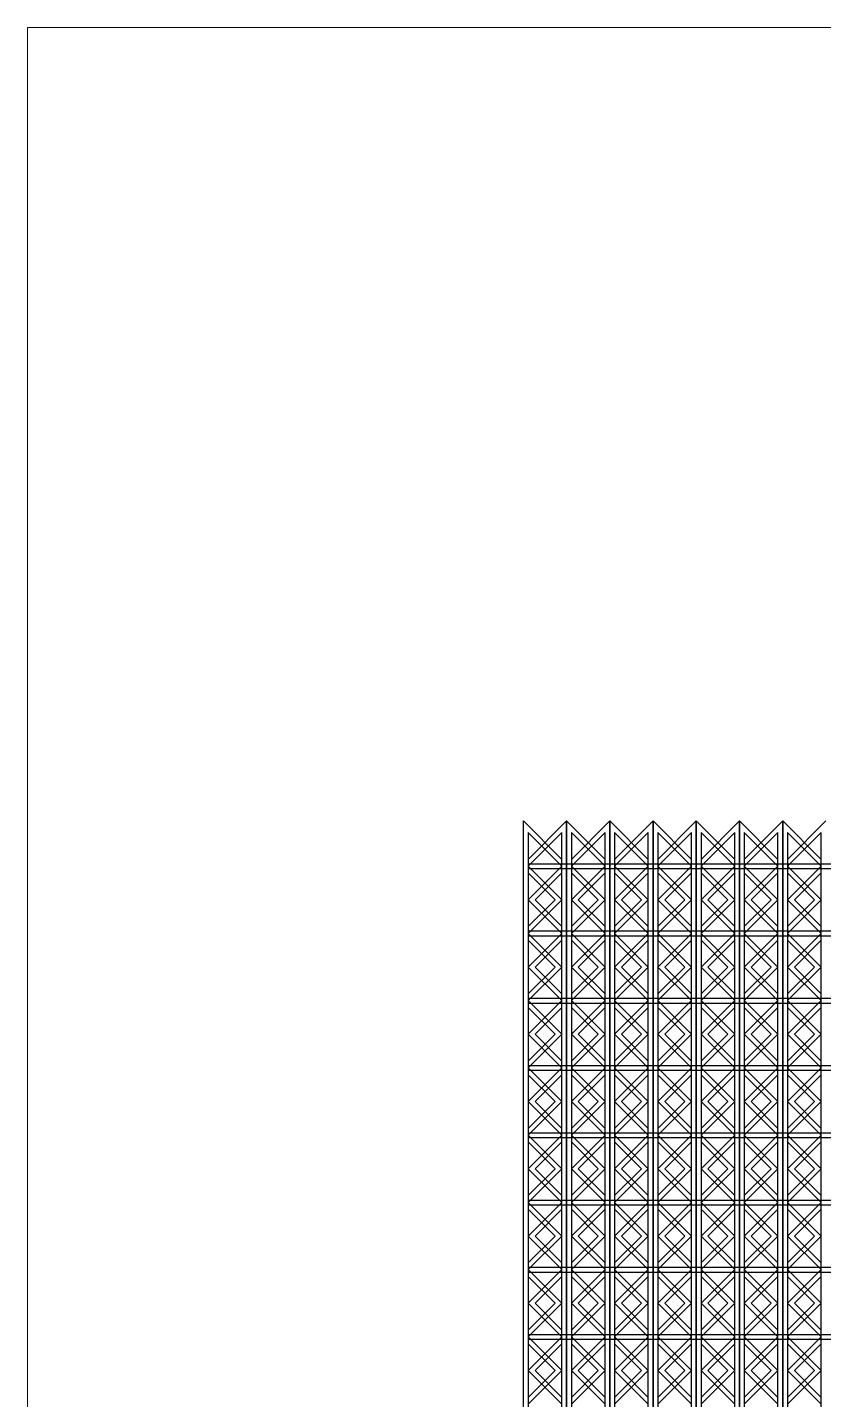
# Model space of a CAD drawing. Header units: millimetres. Extents: x 4404 to 35754, y 4815 to 12820.
# Drawn here: x 4404 to 4818, y 7310 to 8024 of the extents above; entities that cross this region are included whole.
import ezdxf

# ---------------------------------------------------------------- set-up
doc = ezdxf.new("R2010")
doc.units = ezdxf.units.MM
doc.layers.add('3d', color=220, linetype='Continuous')
doc.layers.add('naming', color=102, linetype='Continuous', lineweight=20)

msp = doc.modelspace()

# ---------------------------------------------------------------- linework, layer by layer
at = {"layer": '3d'}
for p, q in [((4661.8, 6654.49), (4661.8, 7611.56)), ((4664.3, 7605.53), (4664.3, 6660.53)), ((4681.8, 6660.47), (4681.8, 7605.53)), ((4684.3, 7611.56), (4684.3, 6654.49)), ((4684.3, 6654.49), (4684.3, 7611.56)), ((4686.8, 7605.53), (4686.8, 6660.53)), ((4704.3, 6660.47), (4704.3, 7605.53)), ((4706.8, 7611.56), (4706.8, 6654.49)), ((4706.8, 6654.49), (4706.8, 7611.56)), ((4709.3, 7605.53), (4709.3, 6660.53)), ((4726.8, 6660.47), (4726.8, 7605.53)), ((4729.3, 7611.56), (4729.3, 6654.49)), ((4729.3, 6654.49), (4729.3, 7611.56)), ((4731.8, 7605.53), (4731.8, 6660.53)), ((4749.3, 6660.47), (4749.3, 7605.53)), ((4751.8, 7611.56), (4751.8, 6654.49)), ((4751.8, 6654.49), (4751.8, 7611.56)), ((4754.3, 7605.53), (4754.3, 6660.53)), ((4771.8, 6660.47), (4771.8, 7605.53)), ((4774.3, 7611.56), (4774.3, 6654.49)), ((4774.3, 6654.49), (4774.3, 7611.56)), ((4776.8, 7605.53), (4776.8, 6660.53)), ((4794.3, 6660.47), (4794.3, 7605.53)), ((4796.8, 7611.56), (4796.8, 6654.49)), ((4796.8, 6654.49), (4796.8, 7611.56)), ((4799.3, 7605.53), (4799.3, 6660.53)), ((4816.8, 6660.47), (4816.8, 7605.53)), ((4664.3, 7589.27), (5764.3, 7589.27)), ((4664.3, 7586.77), (5764.3, 7586.77)), ((4664.3, 7554.27), (5764.3, 7554.27)), ((4664.3, 7551.77), (5764.3, 7551.77)), ((4664.3, 7519.27), (5764.3, 7519.27)), ((4664.3, 7519.27), (5764.3, 7519.27)), ((4664.3, 7516.77), (5764.3, 7516.77)), ((4664.3, 7484.27), (5764.3, 7484.27)), ((4664.3, 7484.27), (5764.3, 7484.27)), ((4664.3, 7481.77), (5764.3, 7481.77)), ((4664.3, 7449.27), (5764.3, 7449.27)), ((4664.3, 7449.27), (5764.3, 7449.27)), ((4664.3, 7446.77), (5764.3, 7446.77)), ((4664.3, 7446.77), (5764.3, 7446.77)), ((4664.3, 7414.27), (5764.3, 7414.27)), ((4664.3, 7411.77), (5764.3, 7411.77)), ((4664.3, 7379.27), (5764.3, 7379.27)), ((4664.3, 7376.77), (5764.3, 7376.77)), ((4664.3, 7344.27), (5764.3, 7344.27)), ((4664.3, 7341.77), (5764.3, 7341.77))]:
    msp.add_line(p, q, dxfattribs=at)
for points in [[(4661.8, 7611.56), (4681.8, 7591.56)], [(4684.3, 7611.56), (4664.3, 7591.56)], [(4664.3, 7605.53), (4681.8, 7588.03), (4664.3, 7570.53), (4681.8, 7553.03), (4664.3, 7535.53), (4681.8, 7518.03), (4664.3, 7500.53), (4681.8, 7483.03), (4664.3, 7465.53), (4681.8, 7448.03), (4664.3, 7430.53), (4681.8, 7413.03), (4664.3, 7395.53), (4681.8, 7378.03), (4664.3, 7360.53), (4681.8, 7343.03), (4664.3, 7325.53), (4681.8, 7308.03)], [(4681.8, 7605.53), (4664.3, 7588.03), (4681.8, 7570.53), (4664.3, 7553.03), (4681.8, 7535.53), (4664.3, 7518.03), (4681.8, 7500.53), (4664.3, 7483.03), (4681.8, 7465.53), (4664.3, 7448.03), (4681.8, 7430.53), (4664.3, 7413.03), (4681.8, 7395.53), (4664.3, 7378.03), (4681.8, 7360.53), (4664.3, 7343.03), (4681.8, 7325.53), (4664.3, 7308.03)], [(4684.3, 7611.56), (4704.3, 7591.56)], [(4706.8, 7611.56), (4686.8, 7591.56)], [(4686.8, 7605.53), (4704.3, 7588.03), (4686.8, 7570.53), (4704.3, 7553.03), (4686.8, 7535.53), (4704.3, 7518.03), (4686.8, 7500.53), (4704.3, 7483.03), (4686.8, 7465.53), (4704.3, 7448.03), (4686.8, 7430.53), (4704.3, 7413.03), (4686.8, 7395.53), (4704.3, 7378.03), (4686.8, 7360.53), (4704.3, 7343.03), (4686.8, 7325.53), (4704.3, 7308.03)], [(4704.3, 7605.53), (4686.8, 7588.03), (4704.3, 7570.53), (4686.8, 7553.03), (4704.3, 7535.53), (4686.8, 7518.03), (4704.3, 7500.53), (4686.8, 7483.03), (4704.3, 7465.53), (4686.8, 7448.03), (4704.3, 7430.53), (4686.8, 7413.03), (4704.3, 7395.53), (4686.8, 7378.03), (4704.3, 7360.53), (4686.8, 7343.03), (4704.3, 7325.53), (4686.8, 7308.03)], [(4706.8, 7611.56), (4726.8, 7591.56)], [(4729.3, 7611.56), (4709.3, 7591.56)], [(4709.3, 7605.53), (4726.8, 7588.03), (4709.3, 7570.53), (4726.8, 7553.03), (4709.3, 7535.53), (4726.8, 7518.03), (4709.3, 7500.53), (4726.8, 7483.03), (4709.3, 7465.53), (4726.8, 7448.03), (4709.3, 7430.53), (4726.8, 7413.03), (4709.3, 7395.53), (4726.8, 7378.03), (4709.3, 7360.53), (4726.8, 7343.03), (4709.3, 7325.53), (4726.8, 7308.03)], [(4726.8, 7605.53), (4709.3, 7588.03), (4726.8, 7570.53), (4709.3, 7553.03), (4726.8, 7535.53), (4709.3, 7518.03), (4726.8, 7500.53), (4709.3, 7483.03), (4726.8, 7465.53), (4709.3, 7448.03), (4726.8, 7430.53), (4709.3, 7413.03), (4726.8, 7395.53), (4709.3, 7378.03), (4726.8, 7360.53), (4709.3, 7343.03), (4726.8, 7325.53), (4709.3, 7308.03)], [(4729.3, 7611.56), (4749.3, 7591.56)], [(4751.8, 7611.56), (4731.8, 7591.56)], [(4731.8, 7605.53), (4749.3, 7588.03), (4731.8, 7570.53), (4749.3, 7553.03), (4731.8, 7535.53), (4749.3, 7518.03), (4731.8, 7500.53), (4749.3, 7483.03), (4731.8, 7465.53), (4749.3, 7448.03), (4731.8, 7430.53), (4749.3, 7413.03), (4731.8, 7395.53), (4749.3, 7378.03), (4731.8, 7360.53), (4749.3, 7343.03), (4731.8, 7325.53), (4749.3, 7308.03)], [(4749.3, 7605.53), (4731.8, 7588.03), (4749.3, 7570.53), (4731.8, 7553.03), (4749.3, 7535.53), (4731.8, 7518.03), (4749.3, 7500.53), (4731.8, 7483.03), (4749.3, 7465.53), (4731.8, 7448.03), (4749.3, 7430.53), (4731.8, 7413.03), (4749.3, 7395.53), (4731.8, 7378.03), (4749.3, 7360.53), (4731.8, 7343.03), (4749.3, 7325.53), (4731.8, 7308.03)], [(4751.8, 7611.56), (4771.8, 7591.56)], [(4774.3, 7611.56), (4754.3, 7591.56)], [(4754.3, 7605.53), (4771.8, 7588.03), (4754.3, 7570.53), (4771.8, 7553.03), (4754.3, 7535.53), (4771.8, 7518.03), (4754.3, 7500.53), (4771.8, 7483.03), (4754.3, 7465.53), (4771.8, 7448.03), (4754.3, 7430.53), (4771.8, 7413.03), (4754.3, 7395.53), (4771.8, 7378.03), (4754.3, 7360.53), (4771.8, 7343.03), (4754.3, 7325.53), (4771.8, 7308.03)], [(4771.8, 7605.53), (4754.3, 7588.03), (4771.8, 7570.53), (4754.3, 7553.03), (4771.8, 7535.53), (4754.3, 7518.03), (4771.8, 7500.53), (4754.3, 7483.03), (4771.8, 7465.53), (4754.3, 7448.03), (4771.8, 7430.53), (4754.3, 7413.03), (4771.8, 7395.53), (4754.3, 7378.03), (4771.8, 7360.53), (4754.3, 7343.03), (4771.8, 7325.53), (4754.3, 7308.03)], [(4774.3, 7611.56), (4794.3, 7591.56)], [(4796.8, 7611.56), (4776.8, 7591.56)], [(4776.8, 7605.53), (4794.3, 7588.03), (4776.8, 7570.53), (4794.3, 7553.03), (4776.8, 7535.53), (4794.3, 7518.03), (4776.8, 7500.53), (4794.3, 7483.03), (4776.8, 7465.53), (4794.3, 7448.03), (4776.8, 7430.53), (4794.3, 7413.03), (4776.8, 7395.53), (4794.3, 7378.03), (4776.8, 7360.53), (4794.3, 7343.03), (4776.8, 7325.53), (4794.3, 7308.03)], [(4794.3, 7605.53), (4776.8, 7588.03), (4794.3, 7570.53), (4776.8, 7553.03), (4794.3, 7535.53), (4776.8, 7518.03), (4794.3, 7500.53), (4776.8, 7483.03), (4794.3, 7465.53), (4776.8, 7448.03), (4794.3, 7430.53), (4776.8, 7413.03), (4794.3, 7395.53), (4776.8, 7378.03), (4794.3, 7360.53), (4776.8, 7343.03), (4794.3, 7325.53), (4776.8, 7308.03)], [(4796.8, 7611.56), (4816.8, 7591.56)], [(4819.3, 7611.56), (4799.3, 7591.56)], [(4799.3, 7605.53), (4816.8, 7588.03), (4799.3, 7570.53), (4816.8, 7553.03), (4799.3, 7535.53), (4816.8, 7518.03), (4799.3, 7500.53), (4816.8, 7483.03), (4799.3, 7465.53), (4816.8, 7448.03), (4799.3, 7430.53), (4816.8, 7413.03), (4799.3, 7395.53), (4816.8, 7378.03), (4799.3, 7360.53), (4816.8, 7343.03), (4799.3, 7325.53), (4816.8, 7308.03)], [(4816.8, 7605.53), (4799.3, 7588.03), (4816.8, 7570.53), (4799.3, 7553.03), (4816.8, 7535.53), (4799.3, 7518.03), (4816.8, 7500.53), (4799.3, 7483.03), (4816.8, 7465.53), (4799.3, 7448.03), (4816.8, 7430.53), (4799.3, 7413.03), (4816.8, 7395.53), (4799.3, 7378.03), (4816.8, 7360.53), (4799.3, 7343.03), (4816.8, 7325.53), (4799.3, 7308.03)], [(4664.3, 7584.49), (4678.26, 7570.53), (4664.3, 7556.56)], [(4681.8, 7584.49), (4667.84, 7570.53), (4681.8, 7556.56)], [(4686.8, 7584.49), (4700.76, 7570.53), (4686.8, 7556.56)], [(4704.3, 7584.49), (4690.34, 7570.53), (4704.3, 7556.56)], [(4709.3, 7584.49), (4723.26, 7570.53), (4709.3, 7556.56)], [(4726.8, 7584.49), (4712.84, 7570.53), (4726.8, 7556.56)], [(4731.8, 7584.49), (4745.76, 7570.53), (4731.8, 7556.56)], [(4749.3, 7584.49), (4735.34, 7570.53), (4749.3, 7556.56)], [(4754.3, 7584.49), (4768.26, 7570.53), (4754.3, 7556.56)], [(4771.8, 7584.49), (4757.84, 7570.53), (4771.8, 7556.56)], [(4776.8, 7584.49), (4790.76, 7570.53), (4776.8, 7556.56)], [(4794.3, 7584.49), (4780.34, 7570.53), (4794.3, 7556.56)], [(4799.3, 7584.49), (4813.26, 7570.53), (4799.3, 7556.56)], [(4816.8, 7584.49), (4802.84, 7570.53), (4816.8, 7556.56)], [(4664.3, 7549.49), (4678.26, 7535.53), (4664.3, 7521.56)], [(4681.8, 7549.49), (4667.84, 7535.53), (4681.8, 7521.56)], [(4686.8, 7549.49), (4700.76, 7535.53), (4686.8, 7521.56)], [(4704.3, 7549.49), (4690.34, 7535.53), (4704.3, 7521.56)], [(4709.3, 7549.49), (4723.26, 7535.53), (4709.3, 7521.56)], [(4726.8, 7549.49), (4712.84, 7535.53), (4726.8, 7521.56)], [(4731.8, 7549.49), (4745.76, 7535.53), (4731.8, 7521.56)], [(4749.3, 7549.49), (4735.34, 7535.53), (4749.3, 7521.56)], [(4754.3, 7549.49), (4768.26, 7535.53), (4754.3, 7521.56)], [(4771.8, 7549.49), (4757.84, 7535.53), (4771.8, 7521.56)], [(4776.8, 7549.49), (4790.76, 7535.53), (4776.8, 7521.56)], [(4794.3, 7549.49), (4780.34, 7535.53), (4794.3, 7521.56)], [(4799.3, 7549.49), (4813.26, 7535.53), (4799.3, 7521.56)], [(4816.8, 7549.49), (4802.84, 7535.53), (4816.8, 7521.56)], [(4664.3, 7514.49), (4678.26, 7500.53), (4664.3, 7486.56)], [(4681.8, 7514.49), (4667.84, 7500.53), (4681.8, 7486.56)], [(4686.8, 7514.49), (4700.76, 7500.53), (4686.8, 7486.56)], [(4704.3, 7514.49), (4690.34, 7500.53), (4704.3, 7486.56)], [(4709.3, 7514.49), (4723.26, 7500.53), (4709.3, 7486.56)], [(4726.8, 7514.49), (4712.84, 7500.53), (4726.8, 7486.56)], [(4731.8, 7514.49), (4745.76, 7500.53), (4731.8, 7486.56)], [(4749.3, 7514.49), (4735.34, 7500.53), (4749.3, 7486.56)], [(4754.3, 7514.49), (4768.26, 7500.53), (4754.3, 7486.56)], [(4771.8, 7514.49), (4757.84, 7500.53), (4771.8, 7486.56)], [(4776.8, 7514.49), (4790.76, 7500.53), (4776.8, 7486.56)], [(4794.3, 7514.49), (4780.34, 7500.53), (4794.3, 7486.56)], [(4799.3, 7514.49), (4813.26, 7500.53), (4799.3, 7486.56)], [(4816.8, 7514.49), (4802.84, 7500.53), (4816.8, 7486.56)], [(4664.3, 7479.49), (4678.26, 7465.53), (4664.3, 7451.56)], [(4681.8, 7479.49), (4667.84, 7465.53), (4681.8, 7451.56)], [(4686.8, 7479.49), (4700.76, 7465.53), (4686.8, 7451.56)], [(4704.3, 7479.49), (4690.34, 7465.53), (4704.3, 7451.56)], [(4709.3, 7479.49), (4723.26, 7465.53), (4709.3, 7451.56)], [(4726.8, 7479.49), (4712.84, 7465.53), (4726.8, 7451.56)], [(4731.8, 7479.49), (4745.76, 7465.53), (4731.8, 7451.56)], [(4749.3, 7479.49), (4735.34, 7465.53), (4749.3, 7451.56)], [(4754.3, 7479.49), (4768.26, 7465.53), (4754.3, 7451.56)], [(4771.8, 7479.49), (4757.84, 7465.53), (4771.8, 7451.56)], [(4776.8, 7479.49), (4790.76, 7465.53), (4776.8, 7451.56)], [(4794.3, 7479.49), (4780.34, 7465.53), (4794.3, 7451.56)], [(4799.3, 7479.49), (4813.26, 7465.53), (4799.3, 7451.56)], [(4816.8, 7479.49), (4802.84, 7465.53), (4816.8, 7451.56)], [(4664.3, 7444.49), (4678.26, 7430.53), (4664.3, 7416.56)], [(4681.8, 7444.49), (4667.84, 7430.53), (4681.8, 7416.56)], [(4686.8, 7444.49), (4700.76, 7430.53), (4686.8, 7416.56)], [(4704.3, 7444.49), (4690.34, 7430.53), (4704.3, 7416.56)], [(4709.3, 7444.49), (4723.26, 7430.53), (4709.3, 7416.56)], [(4726.8, 7444.49), (4712.84, 7430.53), (4726.8, 7416.56)], [(4731.8, 7444.49), (4745.76, 7430.53), (4731.8, 7416.56)], [(4749.3, 7444.49), (4735.34, 7430.53), (4749.3, 7416.56)], [(4754.3, 7444.49), (4768.26, 7430.53), (4754.3, 7416.56)], [(4771.8, 7444.49), (4757.84, 7430.53), (4771.8, 7416.56)], [(4776.8, 7444.49), (4790.76, 7430.53), (4776.8, 7416.56)], [(4794.3, 7444.49), (4780.34, 7430.53), (4794.3, 7416.56)], [(4799.3, 7444.49), (4813.26, 7430.53), (4799.3, 7416.56)], [(4816.8, 7444.49), (4802.84, 7430.53), (4816.8, 7416.56)], [(4664.3, 7409.49), (4678.26, 7395.53), (4664.3, 7381.56)], [(4681.8, 7409.49), (4667.84, 7395.53), (4681.8, 7381.56)], [(4686.8, 7409.49), (4700.76, 7395.53), (4686.8, 7381.56)], [(4704.3, 7409.49), (4690.34, 7395.53), (4704.3, 7381.56)], [(4709.3, 7409.49), (4723.26, 7395.53), (4709.3, 7381.56)], [(4726.8, 7409.49), (4712.84, 7395.53), (4726.8, 7381.56)], [(4731.8, 7409.49), (4745.76, 7395.53), (4731.8, 7381.56)], [(4749.3, 7409.49), (4735.34, 7395.53), (4749.3, 7381.56)], [(4754.3, 7409.49), (4768.26, 7395.53), (4754.3, 7381.56)], [(4771.8, 7409.49), (4757.84, 7395.53), (4771.8, 7381.56)], [(4776.8, 7409.49), (4790.76, 7395.53), (4776.8, 7381.56)], [(4794.3, 7409.49), (4780.34, 7395.53), (4794.3, 7381.56)], [(4799.3, 7409.49), (4813.26, 7395.53), (4799.3, 7381.56)], [(4816.8, 7409.49), (4802.84, 7395.53), (4816.8, 7381.56)], [(4664.3, 7374.49), (4678.26, 7360.53), (4664.3, 7346.56)], [(4681.8, 7374.49), (4667.84, 7360.53), (4681.8, 7346.56)], [(4686.8, 7374.49), (4700.76, 7360.53), (4686.8, 7346.56)], [(4704.3, 7374.49), (4690.34, 7360.53), (4704.3, 7346.56)], [(4709.3, 7374.49), (4723.26, 7360.53), (4709.3, 7346.56)], [(4726.8, 7374.49), (4712.84, 7360.53), (4726.8, 7346.56)], [(4731.8, 7374.49), (4745.76, 7360.53), (4731.8, 7346.56)], [(4749.3, 7374.49), (4735.34, 7360.53), (4749.3, 7346.56)], [(4754.3, 7374.49), (4768.26, 7360.53), (4754.3, 7346.56)], [(4771.8, 7374.49), (4757.84, 7360.53), (4771.8, 7346.56)], [(4776.8, 7374.49), (4790.76, 7360.53), (4776.8, 7346.56)], [(4794.3, 7374.49), (4780.34, 7360.53), (4794.3, 7346.56)], [(4799.3, 7374.49), (4813.26, 7360.53), (4799.3, 7346.56)], [(4816.8, 7374.49), (4802.84, 7360.53), (4816.8, 7346.56)], [(4664.3, 7339.49), (4678.26, 7325.53), (4664.3, 7311.56)], [(4681.8, 7339.49), (4667.84, 7325.53), (4681.8, 7311.56)], [(4686.8, 7339.49), (4700.76, 7325.53), (4686.8, 7311.56)], [(4704.3, 7339.49), (4690.34, 7325.53), (4704.3, 7311.56)], [(4709.3, 7339.49), (4723.26, 7325.53), (4709.3, 7311.56)], [(4726.8, 7339.49), (4712.84, 7325.53), (4726.8, 7311.56)], [(4731.8, 7339.49), (4745.76, 7325.53), (4731.8, 7311.56)], [(4749.3, 7339.49), (4735.34, 7325.53), (4749.3, 7311.56)], [(4754.3, 7339.49), (4768.26, 7325.53), (4754.3, 7311.56)], [(4771.8, 7339.49), (4757.84, 7325.53), (4771.8, 7311.56)], [(4776.8, 7339.49), (4790.76, 7325.53), (4776.8, 7311.56)], [(4794.3, 7339.49), (4780.34, 7325.53), (4794.3, 7311.56)], [(4799.3, 7339.49), (4813.26, 7325.53), (4799.3, 7311.56)], [(4816.8, 7339.49), (4802.84, 7325.53), (4816.8, 7311.56)]]:
    msp.add_lwpolyline(points, dxfattribs=at)
at = {"layer": 'naming'}
msp.add_lwpolyline([(4403.6, 8024.5), (6026.1, 8024.5), (6026.1, 4997.4), (4403.6, 4997.4)], close=True, dxfattribs=at)

doc.saveas('drawing.dxf')
